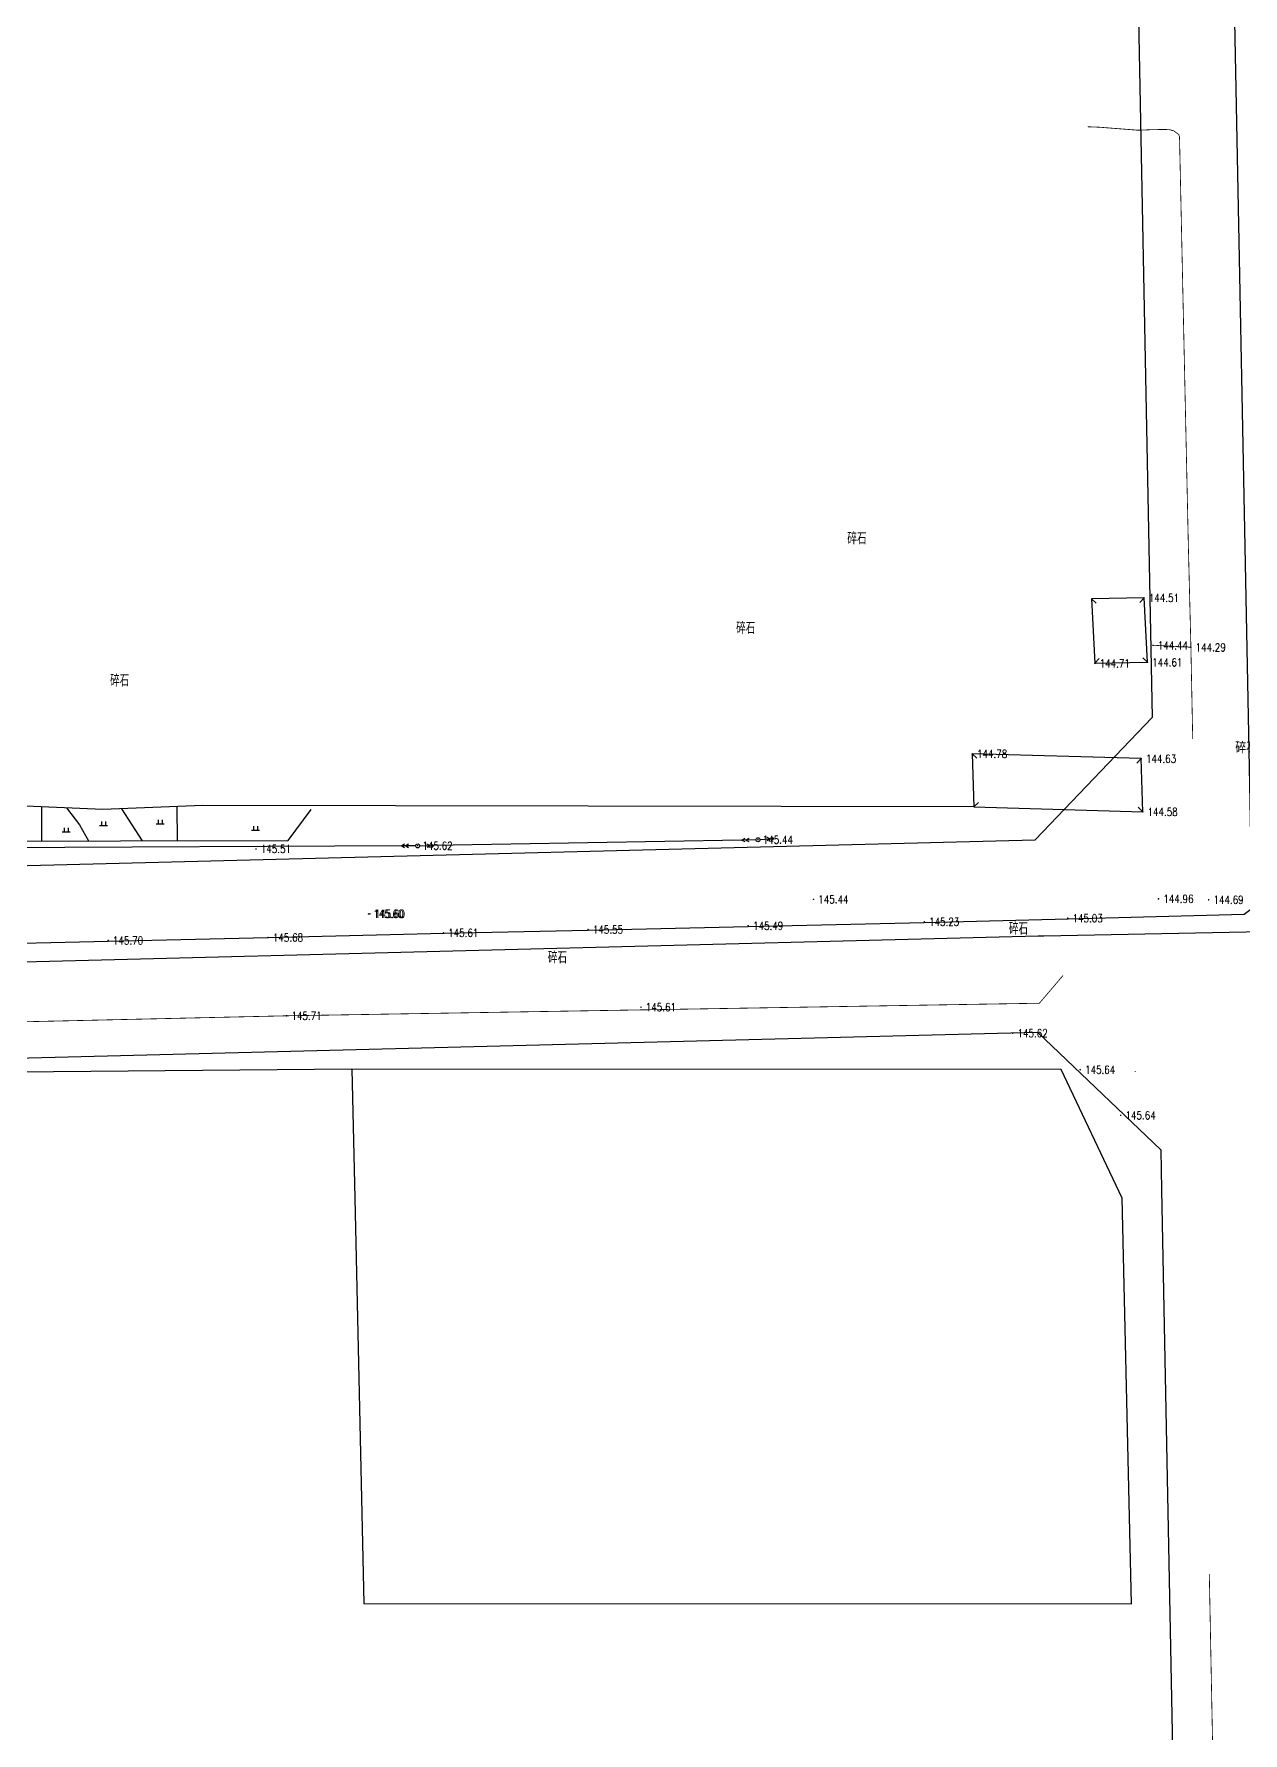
# Model space of a CAD drawing. Extents: x 529262 to 576451, y 2694391 to 2717535.
# Drawn here: x 563526.2 to 563677.2, y 2709225.2 to 2709437.5 of the extents above; entities that cross this region are included whole.
import ezdxf
from ezdxf.enums import TextEntityAlignment as Align
from ezdxf.xclip import XClip

# ---------------------------------------------------------------- set-up
doc = ezdxf.new("R2010")
doc.units = 0
doc.header["$XCLIPFRAME"] = 0
for name, color, linetype in [('DLSS', 4, 'Continuous'), ('GCD', 8, 'Continuous'), ('GXYZ', 8, 'Continuous'), ('JMD', 8, 'Continuous'), ('PP-COM', 7, 'Continuous'), ('RD-中线', 40, 'Continuous'), ('RD-红线', 7, 'Continuous'), ('ZBTZ', 8, 'Continuous'), ('污水管径标注_W10-', 202, 'Continuous')]:
    doc.layers.add(name, color=color, linetype=linetype)
doc.styles.add('HZ', font='rs.shx', dxfattribs={"width": 0.8, "bigfont": 'hztxt.shx'})
doc.styles.add('宋体', font='', dxfattribs={"width": 0.75})
doc.styles.get('宋体').set_extended_font_data('SimSun')
doc.linetypes.add('1161', pattern='A,0,[149,AAA.SHX,S=0.15,R=0,X=0,Y=0],-1.6', length=1.6)
doc.linetypes.add('443', pattern='A,9.4,[169,AAA.SHX,S=1,R=0,X=0,Y=0.15],0.6', length=10)

# ---------------------------------------------------------------- blocks, each defined once
blk = doc.blocks.new('A$C19FD0107')
at = {"layer": 'RD-中线', "color": 8, "linetype": 'Continuous'}
blk.add_lwpolyline([(-10183.3, 15387.4), (-7663.23, 14933.29, 0.038865), (-7616.9, 14928.62), (-7590.58, 14928.02), (-7346.35, 14934.22, -0.001455), (-7345.65, 14934.24), (-7293.51, 14935.26, -0.001453), (-7292.81, 14935.27), (-7218.98, 14936.29), (-7119.65, 14938.66)], format="xyb", dxfattribs=at)
at = {"layer": 'RD-中线', "color": 8, "linetype": 'Continuous', "flags": 128}
blk.add_lwpolyline([(-7325.56, 15239.3), (-7314.16, 14658.58)], dxfattribs=at)
at = {"layer": 'RD-红线', "color": 8, "linetype": 'Continuous', "flags": 128}
for points in [[(-7336.59, 15189.97), (-7336.5, 15185.11), (-7332.11, 14961.51)], [(-7588.79, 14940.06), (-7346.72, 14946.22)], [(-7595.17, 14915.89), (-7351.45, 14922.09), (-7346.43, 14922.22)], [(-7331.05, 14907.52), (-7330.95, 14902.49), (-7327.04, 14703.38)]]:
    blk.add_lwpolyline(points, dxfattribs=at)
at = {"layer": 'RD-红线', "color": 8}
for points in [[(-7346.72, 14946.22), (-7332.11, 14961.51, 0.41252)], [(-7331.05, 14907.52), (-7346.43, 14922.22, 0.41591)]]:
    blk.add_lwpolyline(points, format="xyb", dxfattribs=at)
blk = doc.blocks.new('GC200')
at = {"linetype": 'Continuous', "const_width": 0.2, "flags": 128}
blk.add_lwpolyline([(-0.1, 0, 1), (0.1, 0, 1)], format="xyb", close=True, dxfattribs=at)
blk = doc.blocks.new('gc013a')
at = {"linetype": 'Continuous'}
blk.add_line((0.5, 0), (4, 0), dxfattribs=at)
at = {"linetype": 'Continuous', "flags": 128}
for points in [[(2.31, -0.4), (3, 0), (2.31, 0.4)], [(3.31, -0.4), (4, 0), (3.31, 0.4)]]:
    blk.add_lwpolyline(points, dxfattribs=at)
blk = doc.blocks.new('gc170')
at = {"color": 8, "linetype": 'Continuous'}
blk.add_circle((0, 0), 0.5, dxfattribs=at)
blk = doc.blocks.new('gc119')
at = {"color": 8}
for p, q in [((-1, 0), (1, 0)), ((-0.5, 1), (-0.5, 0)), ((0.5, 1), (0.5, 0))]:
    blk.add_line(p, q, dxfattribs=at)

msp = doc.modelspace()

# ---------------------------------------------------------------- linework, layer by layer
at = {"layer": 'DLSS', "linetype": 'Continuous', "flags": 128}
for points in [[(563665.992, 2709361.15, 0.1, 0.1, 0), (563670.716, 2709360.903, 0.1, 0.1, 0), (563670.395, 2709373.671, 0.1, 0.1, 0), (563669.292, 2709424.635, 0.1, 0.1, 0), (563669.21, 2709424.942, 0.1, 0.1, 0), (563668.57, 2709425.43, 0.1, 0.1, 0), (563668.051, 2709425.558, 0.1, 0.1, 0), (563667.539, 2709425.599, 0.1, 0.1, 0), (563665.871, 2709425.57, 0.1, 0.1, 0), (563664.119, 2709425.499, 0.1, 0.1, 0), (563659.278, 2709425.877, 0.1, 0.1, 0), (563657.821, 2709425.934, 0, 0, 0)], [(563665.992, 2709361.15, 0.1, 0.1, 0), (563670.716, 2709360.903, 0.1, 0.1, 0), (563670.395, 2709373.671, 0.1, 0.1, 0), (563669.292, 2709424.635, 0.1, 0.1, 0), (563669.21, 2709424.942, 0.1, 0.1, 0), (563668.57, 2709425.43, 0.1, 0.1, 0), (563668.051, 2709425.558, 0.1, 0.1, 0), (563667.539, 2709425.599, 0.1, 0.1, 0), (563665.871, 2709425.57, 0.1, 0.1, 0), (563664.119, 2709425.499, 0.1, 0.1, 0), (563659.278, 2709425.877, 0.1, 0.1, 0), (563657.821, 2709425.934, 0, 0, 0)], [(563670.711, 2709361.091, 0.1, 0.1, 0), (563670.943, 2709349.443, 0, 0, 0), (563673.015, 2709245.11, 0.1, 0.1, 0), (563676.297, 2709074.944, 0.1, 0.1, 0), (563675.795, 2709072.606, 0.1, 0.1, 0), (563674.793, 2709069.897, 0.1, 0.1, 0), (563672.637, 2709065.014, 0.1, 0.1, 0), (563670.699, 2709063.116, 0.1, 0.1, 0), (563668.866, 2709062.112, 0.1, 0.1, 0), (563666.983, 2709061.544, 0.1, 0.1, 0), (563665.254, 2709061.114, 0.1, 0.1, 0), (563661.241, 2709060.611, 0.1, 0.1, 0), (563656.261, 2709060.814, 0.1, 0.1, 0), (563597.966, 2709069.111, 0, 0, 0)], [(563670.711, 2709361.091, 0.1, 0.1, 0), (563670.943, 2709349.443, 0, 0, 0), (563673.015, 2709245.11, 0.1, 0.1, 0), (563676.297, 2709074.944, 0.1, 0.1, 0), (563675.795, 2709072.606, 0.1, 0.1, 0), (563674.793, 2709069.897, 0.1, 0.1, 0), (563672.637, 2709065.014, 0.1, 0.1, 0), (563670.699, 2709063.116, 0.1, 0.1, 0), (563668.866, 2709062.112, 0.1, 0.1, 0), (563666.983, 2709061.544, 0.1, 0.1, 0), (563665.254, 2709061.114, 0.1, 0.1, 0), (563661.241, 2709060.611, 0.1, 0.1, 0), (563656.261, 2709060.814, 0.1, 0.1, 0), (563597.966, 2709069.111, 0, 0, 0)]]:
    msp.add_lwpolyline(points, format="xyseb", dxfattribs=at)
at = {"layer": 'DLSS', "linetype": 'Continuous', "const_width": 0.1, "flags": 128}
msp.add_lwpolyline([(563509.441, 2709313.753), (563557.732, 2709314.851), (563651.785, 2709316.423), (563654.735, 2709319.887)], dxfattribs=at)
at = {"layer": 'GXYZ', "linetype": 'Continuous'}
for p, q in [((563614.618, 2709336.805), (563576.106, 2709336.121)), ((563572.106, 2709336.077), (563499.74, 2709335.764))]:
    msp.add_line(p, q, dxfattribs=at)
at = {"layer": 'JMD', "linetype": 'Continuous'}
for p, q in [((563658.3, 2709366.951), (563658.886, 2709366.406)), ((563658.3, 2709366.951), (563658.886, 2709366.406)), ((563664.868, 2709367.081), (563664.323, 2709366.495)), ((563664.868, 2709367.081), (563664.323, 2709366.495)), ((563658.725, 2709358.898), (563659.27, 2709359.484)), ((563658.725, 2709358.898), (563659.27, 2709359.484)), ((563665.293, 2709359.028), (563664.707, 2709359.573)), ((563665.293, 2709359.028), (563664.707, 2709359.573)), ((563643.402, 2709347.588), (563643.968, 2709347.022)), ((563643.402, 2709347.588), (563643.968, 2709347.022)), ((563664.518, 2709346.983), (563663.952, 2709346.417)), ((563664.518, 2709346.983), (563663.952, 2709346.417)), ((563643.591, 2709340.948), (563644.157, 2709341.514)), ((563643.591, 2709340.948), (563644.157, 2709341.514)), ((563664.707, 2709340.343), (563664.141, 2709340.909)), ((563664.707, 2709340.343), (563664.141, 2709340.909))]:
    msp.add_line(p, q, dxfattribs=at)
at = {"layer": 'JMD', "linetype": 'Continuous', "flags": 128}
for points in [[(563658.725, 2709358.898), (563665.293, 2709359.028), (563664.868, 2709367.081), (563658.3, 2709366.951)], [(563658.725, 2709358.898), (563665.293, 2709359.028), (563664.868, 2709367.081), (563658.3, 2709366.951)], [(563664.707, 2709340.343), (563664.518, 2709346.983), (563643.402, 2709347.588), (563643.591, 2709340.948)], [(563664.707, 2709340.343), (563664.518, 2709346.983), (563643.402, 2709347.588), (563643.591, 2709340.948)], [(563567.37, 2709241.408), (563663.278, 2709241.37), (563662.137, 2709292.046), (563654.488, 2709308.13), (563565.866, 2709308.165), (563566.228, 2709292.084)], [(563567.37, 2709241.408), (563663.278, 2709241.37), (563662.137, 2709292.046), (563654.488, 2709308.13), (563565.866, 2709308.165), (563566.228, 2709292.084)]]:
    msp.add_lwpolyline(points, close=True, dxfattribs=at)
at = {"layer": 'JMD', "linetype": '443', "flags": 128}
msp.add_lwpolyline([(563565.866, 2709308.165), (563514.55, 2709307.74), (563509.206, 2709309.671), (563430.611, 2709307.545), (563422.961, 2709307.17)], dxfattribs=at)
at = {"layer": 'JMD', "linetype": 'Continuous', "flags": 128}
msp.add_lwpolyline([(563663.742, 2709307.894), (563663.742, 2709307.861)], dxfattribs=at)
at = {"layer": 'ZBTZ', "linetype": '1161', "flags": 128}
for points in [[(563643.591, 2709340.948), (563547.269, 2709341.116), (563534.77, 2709340.632), (563502.989, 2709341.988), (563496.788, 2709342.182), (563498.64, 2709410.393)], [(563457.336, 2709336.398), (563467.115, 2709336.299), (563473.748, 2709336.806), (563482.3, 2709335.809), (563490.987, 2709336.157), (563495.018, 2709336.643), (563557.927, 2709336.758), (563560.768, 2709340.615)], [(563527.097, 2709340.96), (563527.105, 2709336.702)], [(563530.237, 2709340.826), (563531.851, 2709338.732), (563532.976, 2709336.713)], [(563537.109, 2709340.723), (563539.686, 2709336.725)], [(563544.02, 2709340.991), (563544.028, 2709336.733)]]:
    msp.add_lwpolyline(points, dxfattribs=at)
at = {"layer": '污水管径标注_W10-'}
msp.add_lwpolyline([(563377.888, 2709331.026), (563397.466, 2709320.991), (563415.461, 2709321.409), (563435.456, 2709321.872), (563457.45, 2709322.382), (563475.445, 2709322.8), (563495.44, 2709323.263), (563517.434, 2709323.773), (563535.429, 2709324.189), (563555.423, 2709324.65), (563577.418, 2709325.158), (563595.413, 2709325.567), (563615.408, 2709326.021), (563637.402, 2709326.521), (563655.396, 2709326.975), (563677.389, 2709327.53), (563683.772, 2709332.354)], dxfattribs=at)

# ---------------------------------------------------------------- block references
at = {"layer": 'GCD', "color": 3, "linetype": 'Continuous'}
ref = msp.add_blockref('GC200', (563664.856, 2709367.065, 144.512), dxfattribs=dict(at, xscale=0.5, yscale=0.5, zscale=0.5))
ref.add_attrib('height', '144.51', dxfattribs={"linetype": 'Continuous', "height": 1, "style": 'HZ', "width": 0.8}).set_placement((563665.456, 2709367.065, 144.512), align=Align.MIDDLE_LEFT)
ref = msp.add_blockref('GC200', (563664.856, 2709367.065, 144.512), dxfattribs=dict(at, xscale=0.5, yscale=0.5, zscale=0.5))
ref.add_attrib('height', '144.51', dxfattribs={"linetype": 'Continuous', "height": 1, "style": 'HZ', "width": 0.8}).set_placement((563665.456, 2709367.065, 144.512), align=Align.MIDDLE_LEFT)
ref = msp.add_blockref('GC200', (563665.98, 2709361.134, 144.435), dxfattribs=dict(at, xscale=0.5, yscale=0.5, zscale=0.5))
ref.add_attrib('height', '144.44', dxfattribs={"linetype": 'Continuous', "height": 1, "style": 'HZ', "width": 0.8}).set_placement((563666.58, 2709361.134, 144.435), align=Align.MIDDLE_LEFT)
ref = msp.add_blockref('GC200', (563665.98, 2709361.134, 144.435), dxfattribs=dict(at, xscale=0.5, yscale=0.5, zscale=0.5))
ref.add_attrib('height', '144.44', dxfattribs={"linetype": 'Continuous', "height": 1, "style": 'HZ', "width": 0.8}).set_placement((563666.58, 2709361.134, 144.435), align=Align.MIDDLE_LEFT)
ref = msp.add_blockref('GC200', (563670.704, 2709360.887, 144.286), dxfattribs=dict(at, xscale=0.5, yscale=0.5, zscale=0.5))
ref.add_attrib('height', '144.29', dxfattribs={"linetype": 'Continuous', "height": 1, "style": 'HZ', "width": 0.8}).set_placement((563671.304, 2709360.887, 144.286), align=Align.MIDDLE_LEFT)
ref = msp.add_blockref('GC200', (563670.704, 2709360.887, 144.286), dxfattribs=dict(at, xscale=0.5, yscale=0.5, zscale=0.5))
ref.add_attrib('height', '144.29', dxfattribs={"linetype": 'Continuous', "height": 1, "style": 'HZ', "width": 0.8}).set_placement((563671.304, 2709360.887, 144.286), align=Align.MIDDLE_LEFT)
ref = msp.add_blockref('GC200', (563658.713, 2709358.882, 144.711), dxfattribs=dict(at, xscale=0.5, yscale=0.5, zscale=0.5))
ref.add_attrib('height', '144.71', dxfattribs={"linetype": 'Continuous', "height": 1, "style": 'HZ', "width": 0.8}).set_placement((563659.313, 2709358.882, 144.711), align=Align.MIDDLE_LEFT)
ref = msp.add_blockref('GC200', (563658.713, 2709358.882, 144.711), dxfattribs=dict(at, xscale=0.5, yscale=0.5, zscale=0.5))
ref.add_attrib('height', '144.71', dxfattribs={"linetype": 'Continuous', "height": 1, "style": 'HZ', "width": 0.8}).set_placement((563659.313, 2709358.882, 144.711), align=Align.MIDDLE_LEFT)
ref = msp.add_blockref('GC200', (563665.281, 2709359.012, 144.606), dxfattribs=dict(at, xscale=0.5, yscale=0.5, zscale=0.5))
ref.add_attrib('height', '144.61', dxfattribs={"linetype": 'Continuous', "height": 1, "style": 'HZ', "width": 0.8}).set_placement((563665.881, 2709359.012, 144.606), align=Align.MIDDLE_LEFT)
ref = msp.add_blockref('GC200', (563665.281, 2709359.012, 144.606), dxfattribs=dict(at, xscale=0.5, yscale=0.5, zscale=0.5))
ref.add_attrib('height', '144.61', dxfattribs={"linetype": 'Continuous', "height": 1, "style": 'HZ', "width": 0.8}).set_placement((563665.881, 2709359.012, 144.606), align=Align.MIDDLE_LEFT)
ref = msp.add_blockref('GC200', (563643.39, 2709347.572, 144.782), dxfattribs=dict(at, xscale=0.5, yscale=0.5, zscale=0.5))
ref.add_attrib('height', '144.78', dxfattribs={"linetype": 'Continuous', "height": 1, "style": 'HZ', "width": 0.8}).set_placement((563643.99, 2709347.572, 144.782), align=Align.MIDDLE_LEFT)
ref = msp.add_blockref('GC200', (563643.39, 2709347.572, 144.782), dxfattribs=dict(at, xscale=0.5, yscale=0.5, zscale=0.5))
ref.add_attrib('height', '144.78', dxfattribs={"linetype": 'Continuous', "height": 1, "style": 'HZ', "width": 0.8}).set_placement((563643.99, 2709347.572, 144.782), align=Align.MIDDLE_LEFT)
ref = msp.add_blockref('GC200', (563664.506, 2709346.967, 144.625), dxfattribs=dict(at, xscale=0.5, yscale=0.5, zscale=0.5))
ref.add_attrib('height', '144.63', dxfattribs={"linetype": 'Continuous', "height": 1, "style": 'HZ', "width": 0.8}).set_placement((563665.106, 2709346.967, 144.625), align=Align.MIDDLE_LEFT)
ref = msp.add_blockref('GC200', (563664.506, 2709346.967, 144.625), dxfattribs=dict(at, xscale=0.5, yscale=0.5, zscale=0.5))
ref.add_attrib('height', '144.63', dxfattribs={"linetype": 'Continuous', "height": 1, "style": 'HZ', "width": 0.8}).set_placement((563665.106, 2709346.967, 144.625), align=Align.MIDDLE_LEFT)
ref = msp.add_blockref('GC200', (563664.695, 2709340.327, 144.582), dxfattribs=dict(at, xscale=0.5, yscale=0.5, zscale=0.5))
ref.add_attrib('height', '144.58', dxfattribs={"linetype": 'Continuous', "height": 1, "style": 'HZ', "width": 0.8}).set_placement((563665.295, 2709340.327, 144.582), align=Align.MIDDLE_LEFT)
ref = msp.add_blockref('GC200', (563664.695, 2709340.327, 144.582), dxfattribs=dict(at, xscale=0.5, yscale=0.5, zscale=0.5))
ref.add_attrib('height', '144.58', dxfattribs={"linetype": 'Continuous', "height": 1, "style": 'HZ', "width": 0.8}).set_placement((563665.295, 2709340.327, 144.582), align=Align.MIDDLE_LEFT)
at = {"layer": 'GCD', "linetype": 'Continuous'}
ref = msp.add_blockref('GC200', (563574.094, 2709336.104, 145.624), dxfattribs=dict(at, xscale=0.5, yscale=0.5, zscale=0.5))
ref.add_attrib('height', '145.62', dxfattribs={"linetype": 'Continuous', "height": 1, "style": 'HZ', "width": 0.8}).set_placement((563574.694, 2709336.104, 145.624), align=Align.MIDDLE_LEFT)
ref = msp.add_blockref('GC200', (563616.615, 2709336.854, 145.44), dxfattribs=dict(at, xscale=0.5, yscale=0.5, zscale=0.5))
ref.add_attrib('height', '145.44', dxfattribs={"linetype": 'Continuous', "height": 1, "style": 'HZ', "width": 0.8}).set_placement((563617.215, 2709336.854, 145.44), align=Align.MIDDLE_LEFT)
ref = msp.add_blockref('GC200', (563553.898, 2709335.697, 145.508), dxfattribs=dict(at, xscale=0.5, yscale=0.5, zscale=0.5))
ref.add_attrib('height', '145.51', dxfattribs={"linetype": 'Continuous', "height": 1, "style": 'HZ', "width": 0.8}).set_placement((563554.498, 2709335.697, 145.508), align=Align.MIDDLE_LEFT)
ref = msp.add_blockref('GC200', (563623.558, 2709329.401, 145.444), dxfattribs=dict(at, xscale=0.5, yscale=0.5, zscale=0.5))
ref.add_attrib('height', '145.44', dxfattribs={"linetype": 'Continuous', "height": 1, "style": 'HZ', "width": 0.8}).set_placement((563624.158, 2709329.401, 145.444), align=Align.MIDDLE_LEFT)
ref = msp.add_blockref('GC200', (563666.669, 2709329.463, 144.956), dxfattribs=dict(at, xscale=0.5, yscale=0.5, zscale=0.5))
ref.add_attrib('height', '144.96', dxfattribs={"linetype": 'Continuous', "height": 1, "style": 'HZ', "width": 0.8}).set_placement((563667.269, 2709329.463, 144.956), align=Align.MIDDLE_LEFT)
ref = msp.add_blockref('GC200', (563567.957, 2709327.581, 145.598), dxfattribs=dict(at, xscale=0.5, yscale=0.5, zscale=0.5))
ref.add_attrib('height', '145.60', dxfattribs={"linetype": 'Continuous', "height": 1, "style": 'HZ', "width": 0.8}).set_placement((563568.557, 2709327.581, 145.598), align=Align.MIDDLE_LEFT)
ref = msp.add_blockref('GC200', (563568.124, 2709327.584, 145.599), dxfattribs=dict(at, xscale=0.5, yscale=0.5, zscale=0.5))
ref.add_attrib('height', '145.60', dxfattribs={"linetype": 'Continuous', "height": 1, "style": 'HZ', "width": 0.8}).set_placement((563568.724, 2709327.584, 145.599), align=Align.MIDDLE_LEFT)
ref = msp.add_blockref('GC200', (563672.936, 2709329.353, 144.688), dxfattribs=dict(at, xscale=0.5, yscale=0.5, zscale=0.5))
ref.add_attrib('height', '144.69', dxfattribs={"linetype": 'Continuous', "height": 1, "style": 'HZ', "width": 0.8}).set_placement((563673.536, 2709329.353, 144.688), align=Align.MIDDLE_LEFT)
ref = msp.add_blockref('GC200', (563577.314, 2709325.216, 145.61), dxfattribs=dict(at, xscale=0.5, yscale=0.5, zscale=0.5))
ref.add_attrib('height', '145.61', dxfattribs={"linetype": 'Continuous', "height": 1, "style": 'HZ', "width": 0.8}).set_placement((563577.914, 2709325.216, 145.61), align=Align.MIDDLE_LEFT)
ref = msp.add_blockref('GC200', (563595.393, 2709325.625, 145.55), dxfattribs=dict(at, xscale=0.5, yscale=0.5, zscale=0.5))
ref.add_attrib('height', '145.55', dxfattribs={"linetype": 'Continuous', "height": 1, "style": 'HZ', "width": 0.8}).set_placement((563595.993, 2709325.625, 145.55), align=Align.MIDDLE_LEFT)
ref = msp.add_blockref('GC200', (563615.402, 2709326.095, 145.49), dxfattribs=dict(at, xscale=0.5, yscale=0.5, zscale=0.5))
ref.add_attrib('height', '145.49', dxfattribs={"linetype": 'Continuous', "height": 1, "style": 'HZ', "width": 0.8}).set_placement((563616.002, 2709326.095, 145.49), align=Align.MIDDLE_LEFT)
ref = msp.add_blockref('GC200', (563637.403, 2709326.597, 145.23), dxfattribs=dict(at, xscale=0.5, yscale=0.5, zscale=0.5))
ref.add_attrib('height', '145.23', dxfattribs={"linetype": 'Continuous', "height": 1, "style": 'HZ', "width": 0.8}).set_placement((563638.003, 2709326.597, 145.23), align=Align.MIDDLE_LEFT)
ref = msp.add_blockref('GC200', (563655.331, 2709327.043, 145.03), dxfattribs=dict(at, xscale=0.5, yscale=0.5, zscale=0.5))
ref.add_attrib('height', '145.03', dxfattribs={"linetype": 'Continuous', "height": 1, "style": 'HZ', "width": 0.8}).set_placement((563655.931, 2709327.043, 145.03), align=Align.MIDDLE_LEFT)
ref = msp.add_blockref('GC200', (563535.42, 2709324.261, 145.7), dxfattribs=dict(at, xscale=0.5, yscale=0.5, zscale=0.5))
ref.add_attrib('height', '145.70', dxfattribs={"linetype": 'Continuous', "height": 1, "style": 'HZ', "width": 0.8}).set_placement((563536.02, 2709324.261, 145.7), align=Align.MIDDLE_LEFT)
ref = msp.add_blockref('GC200', (563555.407, 2709324.628, 145.68), dxfattribs=dict(at, xscale=0.5, yscale=0.5, zscale=0.5))
ref.add_attrib('height', '145.68', dxfattribs={"linetype": 'Continuous', "height": 1, "style": 'HZ', "width": 0.8}).set_placement((563556.007, 2709324.628, 145.68), align=Align.MIDDLE_LEFT)
ref = msp.add_blockref('GC200', (563557.728, 2709314.854, 145.711), dxfattribs=dict(at, xscale=0.5, yscale=0.5, zscale=0.5))
ref.add_attrib('height', '145.71', dxfattribs={"linetype": 'Continuous', "height": 1, "style": 'HZ', "width": 0.8}).set_placement((563558.328, 2709314.854, 145.711), align=Align.MIDDLE_LEFT)
ref = msp.add_blockref('GC200', (563602.003, 2709315.931, 145.605), dxfattribs=dict(at, xscale=0.5, yscale=0.5, zscale=0.5))
ref.add_attrib('height', '145.61', dxfattribs={"linetype": 'Continuous', "height": 1, "style": 'HZ', "width": 0.8}).set_placement((563602.603, 2709315.931, 145.605), align=Align.MIDDLE_LEFT)
at = {"layer": 'GCD', "color": 3, "linetype": 'Continuous'}
ref = msp.add_blockref('GC200', (563648.451, 2709312.671, 145.62), dxfattribs=dict(at, xscale=0.5, yscale=0.5, zscale=0.5))
ref.add_attrib('height', '145.62', dxfattribs={"linetype": 'Continuous', "height": 1, "style": 'HZ', "width": 0.8}).set_placement((563649.051, 2709312.671, 145.62), align=Align.MIDDLE_LEFT)
ref = msp.add_blockref('GC200', (563648.451, 2709312.671, 145.62), dxfattribs=dict(at, xscale=0.5, yscale=0.5, zscale=0.5))
ref.add_attrib('height', '145.62', dxfattribs={"linetype": 'Continuous', "height": 1, "style": 'HZ', "width": 0.8}).set_placement((563649.051, 2709312.671, 145.62), align=Align.MIDDLE_LEFT)
ref = msp.add_blockref('GC200', (563656.887, 2709308.113, 145.641), dxfattribs=dict(at, xscale=0.5, yscale=0.5, zscale=0.5))
ref.add_attrib('height', '145.64', dxfattribs={"linetype": 'Continuous', "height": 1, "style": 'HZ', "width": 0.8}).set_placement((563657.487, 2709308.113, 145.641), align=Align.MIDDLE_LEFT)
ref = msp.add_blockref('GC200', (563656.887, 2709308.113, 145.641), dxfattribs=dict(at, xscale=0.5, yscale=0.5, zscale=0.5))
ref.add_attrib('height', '145.64', dxfattribs={"linetype": 'Continuous', "height": 1, "style": 'HZ', "width": 0.8}).set_placement((563657.487, 2709308.113, 145.641), align=Align.MIDDLE_LEFT)
ref = msp.add_blockref('GC200', (563661.941, 2709302.412, 145.639), dxfattribs=dict(at, xscale=0.5, yscale=0.5, zscale=0.5))
ref.add_attrib('height', '145.64', dxfattribs={"linetype": 'Continuous', "height": 1, "style": 'HZ', "width": 0.8}).set_placement((563662.541, 2709302.412, 145.639), align=Align.MIDDLE_LEFT)
ref = msp.add_blockref('GC200', (563661.941, 2709302.412, 145.639), dxfattribs=dict(at, xscale=0.5, yscale=0.5, zscale=0.5))
ref.add_attrib('height', '145.64', dxfattribs={"linetype": 'Continuous', "height": 1, "style": 'HZ', "width": 0.8}).set_placement((563662.541, 2709302.412, 145.639), align=Align.MIDDLE_LEFT)
at = {"layer": 'GXYZ', "linetype": 'Continuous'}
for p, xscale, yscale, rotation in [((563574.106, 2709336.086), 0.4999999999910756, 0.4999999999910756, 180.2476992360145), ((563574.106, 2709336.086), 0.4999999999469144, 0.4999999999469144, 1.017590478617164), ((563616.618, 2709336.841), 0.4999999999469144, 0.4999999999469144, 181.0175904786172), ((563616.618, 2709336.841), 0.5000000000758927, 0.5000000000758927, 4.660886704853421)]:
    msp.add_blockref('gc013a', p, dxfattribs=dict(at, xscale=xscale, yscale=yscale, rotation=rotation))
at = {"layer": 'GXYZ', "linetype": 'Continuous', "xscale": 0.5, "yscale": 0.5}
for p in [(563574.106, 2709336.086), (563616.618, 2709336.841)]:
    msp.add_blockref('gc170', p, dxfattribs=at)
at = {"layer": 'PP-COM'}
ref = msp.add_blockref('A$C19FD0107', (570997.993, 2694390.603), dxfattribs=at)
XClip(ref).set_block_clipping_path([(-9366.4383134884, 14428.6043910822), (-3328.4480743363, 17452.7484863754)])
at = {"layer": 'ZBTZ', "linetype": 'Continuous', "xscale": 0.5, "yscale": 0.5}
for p in [(563534.832, 2709338.61), (563541.933, 2709338.822), (563553.846, 2709338.065), (563530.155, 2709337.845)]:
    msp.add_blockref('gc119', p, dxfattribs=at)

# ---------------------------------------------------------------- texts
at = {"layer": 'DLSS', "color": 8, "linetype": 'Continuous', "width": 0.8}
for height, style, p in [(1.5, 'HZ', (563628.986, 2709374.579)), (1.5, 'HZ', (563615.086, 2709363.375)), (1.5, 'HZ', (563536.859, 2709356.826)), (1.25, '宋体', (563677.621, 2709348.434)), (1.5, 'HZ', (563649.167, 2709325.833)), (1.5, 'HZ', (563591.563, 2709322.218))]:
    msp.add_text('碎石', height=height, dxfattribs=dict(at, style=style)).set_placement(p, align=Align.MIDDLE)

doc.saveas('drawing.dxf')
